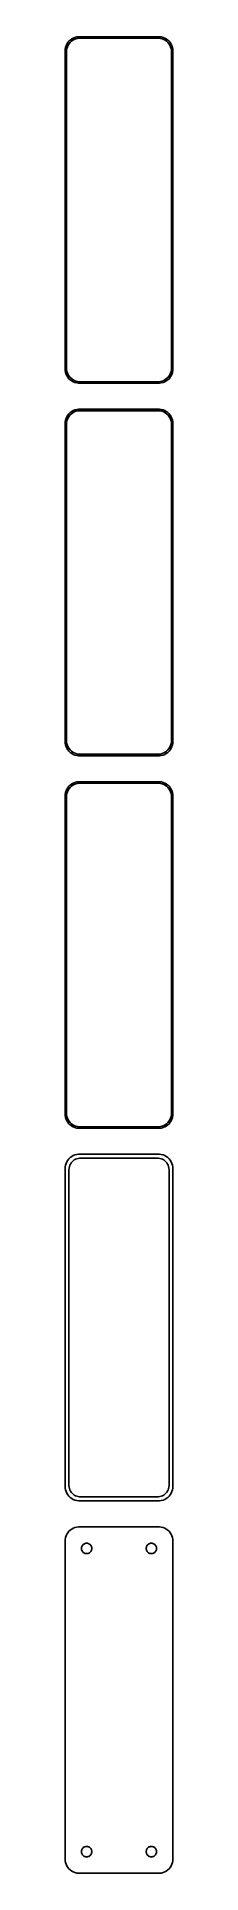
# Model space of a CAD drawing. Header units: metres. Extents: x -19 to 19, y 456 to 1092.
import ezdxf

# ---------------------------------------------------------------- set-up
doc = ezdxf.new("R2010")
doc.units = ezdxf.units.M

msp = doc.modelspace()

# ---------------------------------------------------------------- linework, layer by layer
for p, q in [((-18.7106, 1087.63), (-18.75, 1087)), ((-18.5929, 1088.24), (-18.7106, 1087.63)), ((-18.3989, 1088.84), (-18.5929, 1088.24)), ((-18.1315, 1089.41), (-18.3989, 1088.84)), ((-18.2125, 1087.35), (-18.1008, 1087.93)), ((-17.7951, 1089.94), (-18.1315, 1089.41)), ((-18.1008, 1087.93), (-17.9164, 1088.5)), ((-17.9164, 1088.5), (-17.6624, 1089.04)), ((-17.3948, 1090.42), (-17.7951, 1089.94)), ((-17.6624, 1089.04), (-17.3428, 1089.54)), ((-16.9371, 1090.85), (-17.3948, 1090.42)), ((-17.3428, 1089.54), (-16.9626, 1090)), ((-16.9626, 1090), (-16.5278, 1090.41)), ((-16.4291, 1091.22), (-16.9371, 1090.85)), ((-16.5278, 1090.41), (-16.0452, 1090.76)), ((-15.8789, 1091.52), (-16.4291, 1091.22)), ((-16.0452, 1090.76), (-15.5224, 1091.05)), ((-15.2951, 1091.76), (-15.8789, 1091.52)), ((-15.5224, 1091.05), (-14.9678, 1091.27)), ((-14.6869, 1091.91), (-15.2951, 1091.76)), ((-14.9678, 1091.27), (-14.3901, 1091.42)), ((-14.0639, 1091.99), (-14.6869, 1091.91)), ((-14.3901, 1091.42), (-13.7982, 1091.49)), ((14.0639, 1091.99), (-14.0639, 1091.99)), ((-13.7982, 1091.49), (13.7982, 1091.49)), ((13.7982, 1091.49), (14.3901, 1091.42)), ((14.6869, 1091.91), (14.0639, 1091.99)), ((14.3901, 1091.42), (14.9678, 1091.27)), ((15.2951, 1091.76), (14.6869, 1091.91)), ((14.9678, 1091.27), (15.5224, 1091.05)), ((15.8789, 1091.52), (15.2951, 1091.76)), ((15.5224, 1091.05), (16.0452, 1090.76)), ((16.4291, 1091.22), (15.8789, 1091.52)), ((16.0452, 1090.76), (16.5278, 1090.41)), ((16.9371, 1090.85), (16.4291, 1091.22)), ((16.5278, 1090.41), (16.9626, 1090)), ((17.3948, 1090.42), (16.9371, 1090.85)), ((16.9626, 1090), (17.3428, 1089.54)), ((17.3428, 1089.54), (17.6624, 1089.04)), ((17.7951, 1089.94), (17.3948, 1090.42)), ((17.6624, 1089.04), (17.9164, 1088.5)), ((18.1315, 1089.41), (17.7951, 1089.94)), ((17.9164, 1088.5), (18.1008, 1087.93)), ((18.1008, 1087.93), (18.2125, 1087.35)), ((18.3989, 1088.84), (18.1315, 1089.41)), ((18.5929, 1088.24), (18.3989, 1088.84)), ((18.7106, 1087.63), (18.5929, 1088.24)), ((18.75, 1087), (18.7106, 1087.63)), ((-18.75, 1087), (-18.75, 977)), ((-18.25, 1086.75), (-18.2125, 1087.35)), ((-18.25, 977.25), (-18.25, 1086.75)), ((18.2125, 1087.35), (18.25, 1086.75)), ((18.25, 1086.75), (18.25, 977.25)), ((18.75, 977), (18.75, 1087)), ((-18.75, 977), (-18.7106, 976.373)), ((-18.7106, 976.373), (-18.5929, 975.757)), ((-18.5929, 975.757), (-18.3989, 975.159)), ((-18.3989, 975.159), (-18.1315, 974.591)), ((-18.2125, 976.655), (-18.25, 977.25)), ((-18.1008, 976.069), (-18.2125, 976.655)), ((-18.1315, 974.591), (-17.7951, 974.061)), ((-17.9164, 975.501), (-18.1008, 976.069)), ((-17.6624, 974.962), (-17.9164, 975.501)), ((-17.7951, 974.061), (-17.3948, 973.577)), ((-17.3428, 974.458), (-17.6624, 974.962)), ((-17.3948, 973.577), (-16.9371, 973.147)), ((-16.9626, 973.998), (-17.3428, 974.458)), ((-16.5278, 973.59), (-16.9626, 973.998)), ((-16.9371, 973.147), (-16.4291, 972.778)), ((-16.0452, 973.239), (-16.5278, 973.59)), ((-15.5224, 972.952), (-16.0452, 973.239)), ((16.0452, 973.239), (15.5224, 972.952)), ((16.5278, 973.59), (16.0452, 973.239)), ((16.4291, 972.778), (16.9371, 973.147)), ((16.9626, 973.998), (16.5278, 973.59)), ((16.9371, 973.147), (17.3948, 973.577)), ((17.3428, 974.458), (16.9626, 973.998)), ((17.6624, 974.962), (17.3428, 974.458)), ((17.3948, 973.577), (17.7951, 974.061)), ((17.9164, 975.501), (17.6624, 974.962)), ((17.7951, 974.061), (18.1315, 974.591)), ((18.1008, 976.069), (17.9164, 975.501)), ((18.2125, 976.655), (18.1008, 976.069)), ((18.1315, 974.591), (18.3989, 975.159)), ((18.25, 977.25), (18.2125, 976.655)), ((18.3989, 975.159), (18.5929, 975.757)), ((18.5929, 975.757), (18.7106, 976.373)), ((18.7106, 976.373), (18.75, 977)), ((-16.4291, 972.778), (-15.8789, 972.476)), ((-15.8789, 972.476), (-15.2951, 972.245)), ((-14.9678, 972.732), (-15.5224, 972.952)), ((-15.2951, 972.245), (-14.6869, 972.089)), ((-14.3901, 972.584), (-14.9678, 972.732)), ((-14.6869, 972.089), (-14.0639, 972.01)), ((-13.7982, 972.509), (-14.3901, 972.584)), ((-14.0639, 972.01), (14.0639, 972.01)), ((13.7982, 972.509), (-13.7982, 972.509)), ((14.3901, 972.584), (13.7982, 972.509)), ((14.0639, 972.01), (14.6869, 972.089)), ((14.9678, 972.732), (14.3901, 972.584)), ((14.6869, 972.089), (15.2951, 972.245)), ((15.5224, 972.952), (14.9678, 972.732)), ((15.2951, 972.245), (15.8789, 972.476)), ((15.8789, 972.476), (16.4291, 972.778)), ((-18.1315, 960.409), (-18.3989, 959.841)), ((-17.7951, 960.939), (-18.1315, 960.409)), ((-17.3948, 961.423), (-17.7951, 960.939)), ((-17.6624, 960.038), (-17.3428, 960.542)), ((-16.9371, 961.853), (-17.3948, 961.423)), ((-17.3428, 960.542), (-16.9626, 961.002)), ((-16.9626, 961.002), (-16.5278, 961.41)), ((-16.4291, 962.222), (-16.9371, 961.853)), ((-16.5278, 961.41), (-16.0452, 961.761)), ((-15.8789, 962.524), (-16.4291, 962.222)), ((-16.0452, 961.761), (-15.5224, 962.048)), ((-15.2951, 962.755), (-15.8789, 962.524)), ((-15.5224, 962.048), (-14.9678, 962.268)), ((-14.6869, 962.911), (-15.2951, 962.755)), ((-14.9678, 962.268), (-14.3901, 962.416)), ((-14.0639, 962.99), (-14.6869, 962.911)), ((-14.3901, 962.416), (-13.7982, 962.491)), ((14.0639, 962.99), (-14.0639, 962.99)), ((-13.7982, 962.491), (13.7982, 962.491)), ((13.7982, 962.491), (14.3901, 962.416)), ((14.6869, 962.911), (14.0639, 962.99)), ((14.3901, 962.416), (14.9678, 962.268)), ((15.2951, 962.755), (14.6869, 962.911)), ((14.9678, 962.268), (15.5224, 962.048)), ((15.8789, 962.524), (15.2951, 962.755)), ((15.5224, 962.048), (16.0452, 961.761)), ((16.4291, 962.222), (15.8789, 962.524)), ((16.0452, 961.761), (16.5278, 961.41)), ((16.9371, 961.853), (16.4291, 962.222)), ((16.5278, 961.41), (16.9626, 961.002)), ((17.3948, 961.423), (16.9371, 961.853)), ((16.9626, 961.002), (17.3428, 960.542)), ((17.3428, 960.542), (17.6624, 960.038)), ((17.7951, 960.939), (17.3948, 961.423)), ((18.1315, 960.409), (17.7951, 960.939)), ((18.3989, 959.841), (18.1315, 960.409)), ((-18.7106, 958.627), (-18.75, 958)), ((-18.75, 958), (-18.75, 848)), ((-18.5929, 959.243), (-18.7106, 958.627)), ((-18.3989, 959.841), (-18.5929, 959.243)), ((-18.25, 957.75), (-18.2125, 958.345)), ((-18.25, 848.25), (-18.25, 957.75)), ((-18.2125, 958.345), (-18.1008, 958.931)), ((-18.1008, 958.931), (-17.9164, 959.499)), ((-17.9164, 959.499), (-17.6624, 960.038)), ((17.6624, 960.038), (17.9164, 959.499)), ((17.9164, 959.499), (18.1008, 958.931)), ((18.1008, 958.931), (18.2125, 958.345)), ((18.2125, 958.345), (18.25, 957.75)), ((18.25, 957.75), (18.25, 848.25)), ((18.5929, 959.243), (18.3989, 959.841)), ((18.7106, 958.627), (18.5929, 959.243)), ((18.75, 958), (18.7106, 958.627)), ((18.75, 848), (18.75, 958)), ((-18.75, 848), (-18.7106, 847.373)), ((-18.7106, 847.373), (-18.5929, 846.757)), ((-18.5929, 846.757), (-18.3989, 846.159)), ((-18.3989, 846.159), (-18.1315, 845.591)), ((-18.2125, 847.655), (-18.25, 848.25)), ((-18.1008, 847.069), (-18.2125, 847.655)), ((-17.9164, 846.501), (-18.1008, 847.069)), ((-17.6624, 845.962), (-17.9164, 846.501)), ((-17.3428, 845.458), (-17.6624, 845.962)), ((17.6624, 845.962), (17.3428, 845.458)), ((17.9164, 846.501), (17.6624, 845.962)), ((18.1008, 847.069), (17.9164, 846.501)), ((18.2125, 847.655), (18.1008, 847.069)), ((18.1315, 845.591), (18.3989, 846.159)), ((18.25, 848.25), (18.2125, 847.655)), ((18.3989, 846.159), (18.5929, 846.757)), ((18.5929, 846.757), (18.7106, 847.373)), ((18.7106, 847.373), (18.75, 848)), ((-18.1315, 845.591), (-17.7951, 845.061)), ((-17.7951, 845.061), (-17.3948, 844.577)), ((-17.3948, 844.577), (-16.9371, 844.147)), ((-16.9626, 844.998), (-17.3428, 845.458)), ((-16.5278, 844.59), (-16.9626, 844.998)), ((-16.9371, 844.147), (-16.4291, 843.778)), ((-16.0452, 844.239), (-16.5278, 844.59)), ((-16.4291, 843.778), (-15.8789, 843.476)), ((-15.5224, 843.952), (-16.0452, 844.239)), ((-15.8789, 843.476), (-15.2951, 843.245)), ((-14.9678, 843.732), (-15.5224, 843.952)), ((-15.2951, 843.245), (-14.6869, 843.089)), ((-14.3901, 843.584), (-14.9678, 843.732)), ((-14.6869, 843.089), (-14.0639, 843.01)), ((-13.7982, 843.509), (-14.3901, 843.584)), ((-14.0639, 843.01), (14.0639, 843.01)), ((13.7982, 843.509), (-13.7982, 843.509)), ((14.3901, 843.584), (13.7982, 843.509)), ((14.0639, 843.01), (14.6869, 843.089)), ((14.9678, 843.732), (14.3901, 843.584)), ((14.6869, 843.089), (15.2951, 843.245)), ((15.5224, 843.952), (14.9678, 843.732)), ((15.2951, 843.245), (15.8789, 843.476)), ((16.0452, 844.239), (15.5224, 843.952)), ((15.8789, 843.476), (16.4291, 843.778)), ((16.5278, 844.59), (16.0452, 844.239)), ((16.4291, 843.778), (16.9371, 844.147)), ((16.9626, 844.998), (16.5278, 844.59)), ((16.9371, 844.147), (17.3948, 844.577)), ((17.3428, 845.458), (16.9626, 844.998)), ((17.3948, 844.577), (17.7951, 845.061)), ((17.7951, 845.061), (18.1315, 845.591)), ((-16.4291, 833.222), (-16.9371, 832.853)), ((-15.8789, 833.524), (-16.4291, 833.222)), ((-15.2951, 833.755), (-15.8789, 833.524)), ((-15.5224, 833.048), (-14.9678, 833.268)), ((-14.6869, 833.911), (-15.2951, 833.755)), ((-14.9678, 833.268), (-14.3901, 833.416)), ((-14.0639, 833.99), (-14.6869, 833.911)), ((-14.3901, 833.416), (-13.7982, 833.491)), ((14.0639, 833.99), (-14.0639, 833.99)), ((-13.7982, 833.491), (13.7982, 833.491)), ((13.7982, 833.491), (14.3901, 833.416)), ((14.6869, 833.911), (14.0639, 833.99)), ((14.3901, 833.416), (14.9678, 833.268)), ((15.2951, 833.755), (14.6869, 833.911)), ((14.9678, 833.268), (15.5224, 833.048)), ((15.8789, 833.524), (15.2951, 833.755)), ((16.4291, 833.222), (15.8789, 833.524)), ((16.9371, 832.853), (16.4291, 833.222)), ((-18.7106, 829.627), (-18.75, 829)), ((-18.75, 829), (-18.75, 719)), ((-18.5929, 830.243), (-18.7106, 829.627)), ((-18.3989, 830.841), (-18.5929, 830.243)), ((-18.1315, 831.409), (-18.3989, 830.841)), ((-18.25, 828.75), (-18.2125, 829.345)), ((-18.25, 719.25), (-18.25, 828.75)), ((-18.2125, 829.345), (-18.1008, 829.931)), ((-17.7951, 831.939), (-18.1315, 831.409)), ((-18.1008, 829.931), (-17.9164, 830.499)), ((-17.9164, 830.499), (-17.6624, 831.038)), ((-17.3948, 832.423), (-17.7951, 831.939)), ((-17.6624, 831.038), (-17.3428, 831.542)), ((-16.9371, 832.853), (-17.3948, 832.423)), ((-17.3428, 831.542), (-16.9626, 832.002)), ((-16.9626, 832.002), (-16.5278, 832.41)), ((-16.5278, 832.41), (-16.0452, 832.761)), ((-16.0452, 832.761), (-15.5224, 833.048)), ((15.5224, 833.048), (16.0452, 832.761)), ((16.0452, 832.761), (16.5278, 832.41)), ((16.5278, 832.41), (16.9626, 832.002)), ((17.3948, 832.423), (16.9371, 832.853)), ((16.9626, 832.002), (17.3428, 831.542)), ((17.3428, 831.542), (17.6624, 831.038)), ((17.7951, 831.939), (17.3948, 832.423)), ((17.6624, 831.038), (17.9164, 830.499)), ((18.1315, 831.409), (17.7951, 831.939)), ((17.9164, 830.499), (18.1008, 829.931)), ((18.1008, 829.931), (18.2125, 829.345)), ((18.3989, 830.841), (18.1315, 831.409)), ((18.2125, 829.345), (18.25, 828.75)), ((18.25, 828.75), (18.25, 719.25)), ((18.5929, 830.243), (18.3989, 830.841)), ((18.7106, 829.627), (18.5929, 830.243)), ((18.75, 829), (18.7106, 829.627)), ((18.75, 719), (18.75, 829)), ((-18.75, 719), (-18.7106, 718.373)), ((-18.2125, 718.655), (-18.25, 719.25)), ((18.25, 719.25), (18.2125, 718.655)), ((18.7106, 718.373), (18.75, 719)), ((-18.7106, 718.373), (-18.5929, 717.757)), ((-18.5929, 717.757), (-18.3989, 717.159)), ((-18.3989, 717.159), (-18.1315, 716.591)), ((-18.1008, 718.069), (-18.2125, 718.655)), ((-18.1315, 716.591), (-17.7951, 716.061)), ((-17.9164, 717.501), (-18.1008, 718.069)), ((-17.6624, 716.962), (-17.9164, 717.501)), ((-17.7951, 716.061), (-17.3948, 715.577)), ((-17.3428, 716.458), (-17.6624, 716.962)), ((-17.3948, 715.577), (-16.9371, 715.147)), ((-16.9626, 715.998), (-17.3428, 716.458)), ((-16.5278, 715.59), (-16.9626, 715.998)), ((-16.9371, 715.147), (-16.4291, 714.778)), ((-16.0452, 715.239), (-16.5278, 715.59)), ((-16.4291, 714.778), (-15.8789, 714.476)), ((-15.5224, 714.952), (-16.0452, 715.239)), ((-15.8789, 714.476), (-15.2951, 714.245)), ((-14.9678, 714.732), (-15.5224, 714.952)), ((-15.2951, 714.245), (-14.6869, 714.089)), ((-14.3901, 714.584), (-14.9678, 714.732)), ((-14.6869, 714.089), (-14.0639, 714.01)), ((-13.7982, 714.509), (-14.3901, 714.584)), ((-14.0639, 714.01), (14.0639, 714.01)), ((13.7982, 714.509), (-13.7982, 714.509)), ((14.3901, 714.584), (13.7982, 714.509)), ((14.0639, 714.01), (14.6869, 714.089)), ((14.9678, 714.732), (14.3901, 714.584)), ((14.6869, 714.089), (15.2951, 714.245)), ((15.5224, 714.952), (14.9678, 714.732)), ((15.2951, 714.245), (15.8789, 714.476)), ((16.0452, 715.239), (15.5224, 714.952)), ((15.8789, 714.476), (16.4291, 714.778)), ((16.5278, 715.59), (16.0452, 715.239)), ((16.4291, 714.778), (16.9371, 715.147)), ((16.9626, 715.998), (16.5278, 715.59)), ((16.9371, 715.147), (17.3948, 715.577)), ((17.3428, 716.458), (16.9626, 715.998)), ((17.6624, 716.962), (17.3428, 716.458)), ((17.3948, 715.577), (17.7951, 716.061)), ((17.9164, 717.501), (17.6624, 716.962)), ((17.7951, 716.061), (18.1315, 716.591)), ((18.1008, 718.069), (17.9164, 717.501)), ((18.2125, 718.655), (18.1008, 718.069)), ((18.1315, 716.591), (18.3989, 717.159)), ((18.3989, 717.159), (18.5929, 717.757)), ((18.5929, 717.757), (18.7106, 718.373)), ((-18.7106, 700.627), (-18.75, 700)), ((-18.75, 700), (-18.75, 590)), ((-18.5929, 701.243), (-18.7106, 700.627)), ((-18.3989, 701.841), (-18.5929, 701.243)), ((-18.1315, 702.409), (-18.3989, 701.841)), ((-17.7951, 702.939), (-18.1315, 702.409)), ((-17.3948, 703.423), (-17.7951, 702.939)), ((-16.9371, 703.853), (-17.3948, 703.423)), ((-17.3695, 699.75), (-17.339, 700.235)), ((-17.3695, 590.25), (-17.3695, 699.75)), ((-17.339, 700.235), (-17.2479, 700.712)), ((-17.2479, 700.712), (-17.0977, 701.174)), ((-17.0977, 701.174), (-16.8908, 701.614)), ((-16.4291, 704.222), (-16.9371, 703.853)), ((-16.8908, 701.614), (-16.6305, 702.024)), ((-16.6305, 702.024), (-16.3207, 702.399)), ((-15.8789, 704.524), (-16.4291, 704.222)), ((-16.3207, 702.399), (-15.9665, 702.731)), ((-15.9665, 702.731), (-15.5734, 703.017)), ((-15.2951, 704.755), (-15.8789, 704.524)), ((-15.5734, 703.017), (-15.1475, 703.251)), ((-14.6869, 704.911), (-15.2951, 704.755)), ((-15.1475, 703.251), (-14.6957, 703.43)), ((-14.6957, 703.43), (-14.2251, 703.551)), ((-14.0639, 704.99), (-14.6869, 704.911)), ((-14.2251, 703.551), (-13.743, 703.612)), ((14.0639, 704.99), (-14.0639, 704.99)), ((-13.743, 703.612), (13.743, 703.612)), ((13.743, 703.612), (14.2251, 703.551)), ((14.6869, 704.911), (14.0639, 704.99)), ((14.2251, 703.551), (14.6957, 703.43)), ((15.2951, 704.755), (14.6869, 704.911)), ((14.6957, 703.43), (15.1475, 703.251)), ((15.1475, 703.251), (15.5734, 703.017)), ((15.8789, 704.524), (15.2951, 704.755)), ((15.5734, 703.017), (15.9665, 702.731)), ((16.4291, 704.222), (15.8789, 704.524)), ((15.9665, 702.731), (16.3207, 702.399)), ((16.3207, 702.399), (16.6305, 702.024)), ((16.9371, 703.853), (16.4291, 704.222)), ((16.6305, 702.024), (16.8908, 701.614)), ((16.8908, 701.614), (17.0977, 701.174)), ((17.3948, 703.423), (16.9371, 703.853)), ((17.0977, 701.174), (17.2479, 700.712)), ((17.2479, 700.712), (17.339, 700.235)), ((17.339, 700.235), (17.3695, 699.75)), ((17.3695, 699.75), (17.3695, 590.25)), ((17.7951, 702.939), (17.3948, 703.423)), ((18.1315, 702.409), (17.7951, 702.939)), ((18.3989, 701.841), (18.1315, 702.409)), ((18.5929, 701.243), (18.3989, 701.841)), ((18.7106, 700.627), (18.5929, 701.243)), ((18.75, 700), (18.7106, 700.627)), ((18.75, 590), (18.75, 700)), ((-18.75, 590), (-18.7106, 589.373)), ((-18.7106, 589.373), (-18.5929, 588.757)), ((-18.5929, 588.757), (-18.3989, 588.159)), ((-18.3989, 588.159), (-18.1315, 587.591)), ((-18.1315, 587.591), (-17.7951, 587.061)), ((-17.7951, 587.061), (-17.3948, 586.577)), ((-17.3948, 586.577), (-16.9371, 586.147)), ((-17.339, 589.765), (-17.3695, 590.25)), ((-17.2479, 589.288), (-17.339, 589.765)), ((-17.0977, 588.826), (-17.2479, 589.288)), ((-16.8908, 588.386), (-17.0977, 588.826)), ((-16.9371, 586.147), (-16.4291, 585.778)), ((-16.6305, 587.976), (-16.8908, 588.386)), ((-16.3207, 587.601), (-16.6305, 587.976)), ((-16.4291, 585.778), (-15.8789, 585.476)), ((-15.9665, 587.269), (-16.3207, 587.601)), ((-15.5734, 586.983), (-15.9665, 587.269)), ((-15.8789, 585.476), (-15.2951, 585.245)), ((-15.1475, 586.749), (-15.5734, 586.983)), ((-15.2951, 585.245), (-14.6869, 585.089)), ((-14.6957, 586.57), (-15.1475, 586.749)), ((-14.2251, 586.449), (-14.6957, 586.57)), ((-13.743, 586.388), (-14.2251, 586.449)), ((13.743, 586.388), (-13.743, 586.388)), ((14.2251, 586.449), (13.743, 586.388)), ((14.6957, 586.57), (14.2251, 586.449)), ((14.6869, 585.089), (15.2951, 585.245)), ((15.1475, 586.749), (14.6957, 586.57)), ((15.5734, 586.983), (15.1475, 586.749)), ((15.2951, 585.245), (15.8789, 585.476)), ((15.9665, 587.269), (15.5734, 586.983)), ((15.8789, 585.476), (16.4291, 585.778)), ((16.3207, 587.601), (15.9665, 587.269)), ((16.6305, 587.976), (16.3207, 587.601)), ((16.4291, 585.778), (16.9371, 586.147)), ((16.8908, 588.386), (16.6305, 587.976)), ((17.0977, 588.826), (16.8908, 588.386)), ((16.9371, 586.147), (17.3948, 586.577)), ((17.2479, 589.288), (17.0977, 588.826)), ((17.339, 589.765), (17.2479, 589.288)), ((17.3695, 590.25), (17.339, 589.765)), ((17.3948, 586.577), (17.7951, 587.061)), ((17.7951, 587.061), (18.1315, 587.591)), ((18.1315, 587.591), (18.3989, 588.159)), ((18.3989, 588.159), (18.5929, 588.757)), ((18.5929, 588.757), (18.7106, 589.373)), ((18.7106, 589.373), (18.75, 590)), ((-14.6869, 585.089), (-14.0639, 585.01)), ((-14.0639, 585.01), (14.0639, 585.01)), ((14.0639, 585.01), (14.6869, 585.089)), ((-18.3989, 572.841), (-18.5929, 572.243)), ((-18.1315, 573.409), (-18.3989, 572.841)), ((-17.7951, 573.939), (-18.1315, 573.409)), ((-17.3948, 574.423), (-17.7951, 573.939)), ((-16.9371, 574.853), (-17.3948, 574.423)), ((-16.4291, 575.222), (-16.9371, 574.853)), ((-15.8789, 575.524), (-16.4291, 575.222)), ((-15.2951, 575.755), (-15.8789, 575.524)), ((-14.6869, 575.911), (-15.2951, 575.755)), ((-14.0639, 575.99), (-14.6869, 575.911)), ((14.0639, 575.99), (-14.0639, 575.99)), ((14.6869, 575.911), (14.0639, 575.99)), ((15.2951, 575.755), (14.6869, 575.911)), ((15.8789, 575.524), (15.2951, 575.755)), ((16.4291, 575.222), (15.8789, 575.524)), ((16.9371, 574.853), (16.4291, 575.222)), ((17.3948, 574.423), (16.9371, 574.853)), ((17.7951, 573.939), (17.3948, 574.423)), ((18.1315, 573.409), (17.7951, 573.939)), ((18.3989, 572.841), (18.1315, 573.409)), ((18.5929, 572.243), (18.3989, 572.841)), ((-18.7106, 571.627), (-18.75, 571)), ((-18.75, 571), (-18.75, 461)), ((-18.5929, 572.243), (-18.7106, 571.627)), ((-13.05, 568.5), (-13.0358, 568.726)), ((-13.0358, 568.274), (-13.05, 568.5)), ((-13.0358, 568.726), (-12.9934, 568.948)), ((-12.9934, 568.052), (-13.0358, 568.274)), ((-12.9934, 568.948), (-12.9236, 569.163)), ((-12.9236, 567.837), (-12.9934, 568.052)), ((-12.9236, 569.163), (-12.8273, 569.367)), ((-12.8273, 567.633), (-12.9236, 567.837)), ((-12.8273, 569.367), (-12.7062, 569.558)), ((-12.7062, 567.442), (-12.8273, 567.633)), ((-12.7062, 569.558), (-12.5621, 569.732)), ((-12.5621, 567.268), (-12.7062, 567.442)), ((-12.5621, 569.732), (-12.3974, 569.887)), ((-12.3974, 567.113), (-12.5621, 567.268)), ((-12.3974, 569.887), (-12.2145, 570.02)), ((-12.2145, 566.98), (-12.3974, 567.113)), ((-12.2145, 570.02), (-12.0164, 570.129)), ((-12.0164, 566.871), (-12.2145, 566.98)), ((-12.0164, 570.129), (-11.8062, 570.212)), ((-11.8062, 566.788), (-12.0164, 566.871)), ((-11.8062, 570.212), (-11.5873, 570.268)), ((-11.5873, 566.732), (-11.8062, 566.788)), ((-11.5873, 570.268), (-11.363, 570.296)), ((-11.363, 566.704), (-11.5873, 566.732)), ((-11.363, 570.296), (-11.137, 570.296)), ((-11.137, 566.704), (-11.363, 566.704)), ((-11.137, 570.296), (-10.9127, 570.268)), ((-10.9127, 566.732), (-11.137, 566.704)), ((-10.9127, 570.268), (-10.6938, 570.212)), ((-10.6938, 566.788), (-10.9127, 566.732)), ((-10.6938, 570.212), (-10.4836, 570.129)), ((-10.4836, 566.871), (-10.6938, 566.788)), ((-10.4836, 570.129), (-10.2855, 570.02)), ((-10.2855, 566.98), (-10.4836, 566.871)), ((-10.2855, 570.02), (-10.1026, 569.887)), ((-10.1026, 567.113), (-10.2855, 566.98)), ((-10.1026, 569.887), (-9.93785, 569.732)), ((-9.93785, 567.268), (-10.1026, 567.113)), ((-9.93785, 569.732), (-9.79376, 569.558)), ((-9.79376, 567.442), (-9.93785, 567.268)), ((-9.79376, 569.558), (-9.67264, 569.367)), ((-9.67264, 567.633), (-9.79376, 567.442)), ((-9.67264, 569.367), (-9.5764, 569.163)), ((-9.5764, 567.837), (-9.67264, 567.633)), ((-9.5764, 569.163), (-9.50655, 568.948)), ((-9.50655, 568.052), (-9.5764, 567.837)), ((-9.50655, 568.948), (-9.46419, 568.726)), ((-9.46419, 568.274), (-9.50655, 568.052)), ((-9.46419, 568.726), (-9.45, 568.5)), ((-9.45, 568.5), (-9.46419, 568.274)), ((9.45, 568.5), (9.46419, 568.726)), ((9.46419, 568.274), (9.45, 568.5)), ((9.46419, 568.726), (9.50655, 568.948)), ((9.50655, 568.052), (9.46419, 568.274)), ((9.50655, 568.948), (9.5764, 569.163)), ((9.5764, 567.837), (9.50655, 568.052)), ((9.5764, 569.163), (9.67264, 569.367)), ((9.67264, 567.633), (9.5764, 567.837)), ((9.67264, 569.367), (9.79376, 569.558)), ((9.79376, 567.442), (9.67264, 567.633)), ((9.79376, 569.558), (9.93785, 569.732)), ((9.93785, 567.268), (9.79376, 567.442)), ((9.93785, 569.732), (10.1026, 569.887)), ((10.1026, 567.113), (9.93785, 567.268)), ((10.1026, 569.887), (10.2855, 570.02)), ((10.2855, 566.98), (10.1026, 567.113)), ((10.2855, 570.02), (10.4836, 570.129)), ((10.4836, 566.871), (10.2855, 566.98)), ((10.4836, 570.129), (10.6938, 570.212)), ((10.6938, 566.788), (10.4836, 566.871)), ((10.6938, 570.212), (10.9127, 570.268)), ((10.9127, 566.732), (10.6938, 566.788)), ((10.9127, 570.268), (11.137, 570.296)), ((11.137, 566.704), (10.9127, 566.732)), ((11.137, 570.296), (11.363, 570.296)), ((11.363, 566.704), (11.137, 566.704)), ((11.363, 570.296), (11.5873, 570.268)), ((11.5873, 566.732), (11.363, 566.704)), ((11.5873, 570.268), (11.8062, 570.212)), ((11.8062, 566.788), (11.5873, 566.732)), ((11.8062, 570.212), (12.0164, 570.129)), ((12.0164, 566.871), (11.8062, 566.788)), ((12.0164, 570.129), (12.2145, 570.02)), ((12.2145, 566.98), (12.0164, 566.871)), ((12.2145, 570.02), (12.3974, 569.887)), ((12.3974, 567.113), (12.2145, 566.98)), ((12.3974, 569.887), (12.5621, 569.732)), ((12.5621, 567.268), (12.3974, 567.113)), ((12.5621, 569.732), (12.7062, 569.558)), ((12.7062, 567.442), (12.5621, 567.268)), ((12.7062, 569.558), (12.8273, 569.367)), ((12.8273, 567.633), (12.7062, 567.442)), ((12.8273, 569.367), (12.9236, 569.163)), ((12.9236, 567.837), (12.8273, 567.633)), ((12.9236, 569.163), (12.9934, 568.948)), ((12.9934, 568.052), (12.9236, 567.837)), ((12.9934, 568.948), (13.0358, 568.726)), ((13.0358, 568.274), (12.9934, 568.052)), ((13.0358, 568.726), (13.05, 568.5)), ((13.05, 568.5), (13.0358, 568.274)), ((18.7106, 571.627), (18.5929, 572.243)), ((18.75, 571), (18.7106, 571.627)), ((18.75, 461), (18.75, 571)), ((-12.9236, 464.163), (-12.8273, 464.367)), ((-12.8273, 464.367), (-12.7062, 464.558)), ((-12.7062, 464.558), (-12.5621, 464.732)), ((-12.5621, 464.732), (-12.3974, 464.887)), ((-12.3974, 464.887), (-12.2145, 465.02)), ((-12.2145, 465.02), (-12.0164, 465.129)), ((-12.0164, 465.129), (-11.8062, 465.212)), ((-11.8062, 465.212), (-11.5873, 465.268)), ((-11.5873, 465.268), (-11.363, 465.296)), ((-11.363, 465.296), (-11.137, 465.296)), ((-11.137, 465.296), (-10.9127, 465.268)), ((-10.9127, 465.268), (-10.6938, 465.212)), ((-10.6938, 465.212), (-10.4836, 465.129)), ((-10.4836, 465.129), (-10.2855, 465.02)), ((-10.2855, 465.02), (-10.1026, 464.887)), ((-10.1026, 464.887), (-9.93785, 464.732)), ((-9.93785, 464.732), (-9.79376, 464.558)), ((-9.79376, 464.558), (-9.67264, 464.367)), ((-9.67264, 464.367), (-9.5764, 464.163)), ((9.5764, 464.163), (9.67264, 464.367)), ((9.67264, 464.367), (9.79376, 464.558)), ((9.79376, 464.558), (9.93785, 464.732)), ((9.93785, 464.732), (10.1026, 464.887)), ((10.1026, 464.887), (10.2855, 465.02)), ((10.2855, 465.02), (10.4836, 465.129)), ((10.4836, 465.129), (10.6938, 465.212)), ((10.6938, 465.212), (10.9127, 465.268)), ((10.9127, 465.268), (11.137, 465.296)), ((11.137, 465.296), (11.363, 465.296)), ((11.363, 465.296), (11.5873, 465.268)), ((11.5873, 465.268), (11.8062, 465.212)), ((11.8062, 465.212), (12.0164, 465.129)), ((12.0164, 465.129), (12.2145, 465.02)), ((12.2145, 465.02), (12.3974, 464.887)), ((12.3974, 464.887), (12.5621, 464.732)), ((12.5621, 464.732), (12.7062, 464.558)), ((12.7062, 464.558), (12.8273, 464.367)), ((12.8273, 464.367), (12.9236, 464.163)), ((-18.75, 461), (-18.7106, 460.373)), ((-18.7106, 460.373), (-18.5929, 459.757)), ((-18.5929, 459.757), (-18.3989, 459.159)), ((-18.3989, 459.159), (-18.1315, 458.591)), ((-18.1315, 458.591), (-17.7951, 458.061)), ((-17.7951, 458.061), (-17.3948, 457.577)), ((-13.05, 463.5), (-13.0358, 463.726)), ((-13.0358, 463.274), (-13.05, 463.5)), ((-13.0358, 463.726), (-12.9934, 463.948)), ((-12.9934, 463.052), (-13.0358, 463.274)), ((-12.9934, 463.948), (-12.9236, 464.163)), ((-12.9236, 462.837), (-12.9934, 463.052)), ((-12.8273, 462.633), (-12.9236, 462.837)), ((-12.7062, 462.442), (-12.8273, 462.633)), ((-12.5621, 462.268), (-12.7062, 462.442)), ((-12.3974, 462.113), (-12.5621, 462.268)), ((-12.2145, 461.98), (-12.3974, 462.113)), ((-12.0164, 461.871), (-12.2145, 461.98)), ((-11.8062, 461.788), (-12.0164, 461.871)), ((-11.5873, 461.732), (-11.8062, 461.788)), ((-11.363, 461.704), (-11.5873, 461.732)), ((-11.137, 461.704), (-11.363, 461.704)), ((-10.9127, 461.732), (-11.137, 461.704)), ((-10.6938, 461.788), (-10.9127, 461.732)), ((-10.4836, 461.871), (-10.6938, 461.788)), ((-10.2855, 461.98), (-10.4836, 461.871)), ((-10.1026, 462.113), (-10.2855, 461.98)), ((-9.93785, 462.268), (-10.1026, 462.113)), ((-9.79376, 462.442), (-9.93785, 462.268)), ((-9.67264, 462.633), (-9.79376, 462.442)), ((-9.5764, 462.837), (-9.67264, 462.633)), ((-9.5764, 464.163), (-9.50655, 463.948)), ((-9.50655, 463.052), (-9.5764, 462.837)), ((-9.50655, 463.948), (-9.46419, 463.726)), ((-9.46419, 463.274), (-9.50655, 463.052)), ((-9.46419, 463.726), (-9.45, 463.5)), ((-9.45, 463.5), (-9.46419, 463.274)), ((9.45, 463.5), (9.46419, 463.726)), ((9.46419, 463.274), (9.45, 463.5)), ((9.46419, 463.726), (9.50655, 463.948)), ((9.50655, 463.052), (9.46419, 463.274)), ((9.50655, 463.948), (9.5764, 464.163)), ((9.5764, 462.837), (9.50655, 463.052)), ((9.67264, 462.633), (9.5764, 462.837)), ((9.79376, 462.442), (9.67264, 462.633)), ((9.93785, 462.268), (9.79376, 462.442)), ((10.1026, 462.113), (9.93785, 462.268)), ((10.2855, 461.98), (10.1026, 462.113)), ((10.4836, 461.871), (10.2855, 461.98)), ((10.6938, 461.788), (10.4836, 461.871)), ((10.9127, 461.732), (10.6938, 461.788)), ((11.137, 461.704), (10.9127, 461.732)), ((11.363, 461.704), (11.137, 461.704)), ((11.5873, 461.732), (11.363, 461.704)), ((11.8062, 461.788), (11.5873, 461.732)), ((12.0164, 461.871), (11.8062, 461.788)), ((12.2145, 461.98), (12.0164, 461.871)), ((12.3974, 462.113), (12.2145, 461.98)), ((12.5621, 462.268), (12.3974, 462.113)), ((12.7062, 462.442), (12.5621, 462.268)), ((12.8273, 462.633), (12.7062, 462.442)), ((12.9236, 462.837), (12.8273, 462.633)), ((12.9236, 464.163), (12.9934, 463.948)), ((12.9934, 463.052), (12.9236, 462.837)), ((12.9934, 463.948), (13.0358, 463.726)), ((13.0358, 463.274), (12.9934, 463.052)), ((13.0358, 463.726), (13.05, 463.5)), ((13.05, 463.5), (13.0358, 463.274)), ((17.3948, 457.577), (17.7951, 458.061)), ((17.7951, 458.061), (18.1315, 458.591)), ((18.1315, 458.591), (18.3989, 459.159)), ((18.3989, 459.159), (18.5929, 459.757)), ((18.5929, 459.757), (18.7106, 460.373)), ((18.7106, 460.373), (18.75, 461)), ((-17.3948, 457.577), (-16.9371, 457.147)), ((-16.9371, 457.147), (-16.4291, 456.778)), ((-16.4291, 456.778), (-15.8789, 456.476)), ((-15.8789, 456.476), (-15.2951, 456.245)), ((-15.2951, 456.245), (-14.6869, 456.089)), ((-14.6869, 456.089), (-14.0639, 456.01)), ((-14.0639, 456.01), (14.0639, 456.01)), ((14.0639, 456.01), (14.6869, 456.089)), ((14.6869, 456.089), (15.2951, 456.245)), ((15.2951, 456.245), (15.8789, 456.476)), ((15.8789, 456.476), (16.4291, 456.778)), ((16.4291, 456.778), (16.9371, 457.147)), ((16.9371, 457.147), (17.3948, 457.577))]:
    msp.add_line(p, q)

doc.saveas('drawing.dxf')
